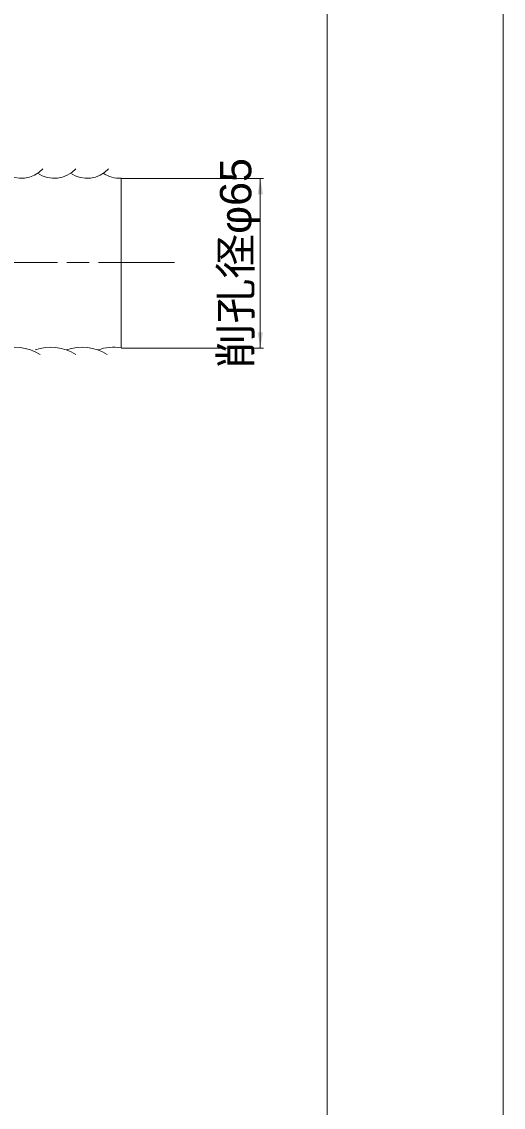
# Model space of a CAD drawing. Units: millimetres at full size, sheet at 1:2; details may follow other scales. Extents: x 2061 to 3743, y 1093 to 2281.
# Drawn here: x 3590.3 to 3742.5, y 1686.8 to 2029.7 of the extents above; entities that cross this region are included whole.
import ezdxf
from ezdxf.enums import TextEntityAlignment as Align

# ---------------------------------------------------------------- set-up
doc = ezdxf.new("R2010")
doc.units = ezdxf.units.MM
doc.header["$LTSCALE"] = 2
doc.linetypes.add('CHAIN', pattern=[18.5, 12, -1.5, 3.5, -1.5])
for name, color, linetype, lineweight in [('2 細い実線', 3, 'Continuous', 20), ('4中心線', 1, 'CHAIN', 15), ('6寸法線', 4, 'Continuous', 13), ('7 枠・タイトル', 7, 'Continuous', 13), ('Defpoints_2', 7, 'Continuous', 13)]:
    doc.layers.add(name, color=color, linetype=linetype, lineweight=lineweight)
doc.styles.add('ＭＳ Ｐゴシック', font='')
doc.styles.get('ＭＳ Ｐゴシック').set_extended_font_data('MS PGothic')

# ---------------------------------------------------------------- blocks, each defined once
blk = doc.blocks.new('filled_arrow')
at = {"color": 0, "linetype": 'Continuous', "lineweight": -2}
blk.add_solid([(7.5, 1.25), (0, 0), (7.5, -1.25)], dxfattribs=at)

msp = doc.modelspace()

# ---------------------------------------------------------------- linework, layer by layer
at = {"layer": '2 細い実線'}
msp.add_line((3621.735, 1926.68), (3621.736, 1980.266), dxfattribs=at)
for centre, radius, start, end in [((3590.114, 1989.619), 9.363, 236.29838, 317.16496), ((3600.504, 1989.619), 9.363, 236.29838, 317.16496), ((3610.894, 1989.619), 9.363, 236.29838, 317.16496), ((3621.284, 1989.618), 9.363, 236.29838, 272.76984), ((3588.162, 1911.927), 14.948, 58.00507, 109.39787), ((3599.473, 1911.927), 14.948, 58.00507, 109.39787), ((3609.403, 1911.927), 14.948, 58.00507, 109.39787), ((3619.333, 1911.926), 14.948, 80.74874, 109.39787)]:
    msp.add_arc(centre, radius, start, end, dxfattribs=at)
at = {"layer": '4中心線'}
msp.add_line((3638.571, 1953.678), (2273.989, 1953.678), dxfattribs=at)
at = {"layer": '6寸法線'}
for p, q in [((3621.8, 1980.197), (3666.699, 1980.197)), ((3665.699, 1980.197), (3665.699, 1926.611)), ((3621.797, 1926.611), (3666.699, 1926.611))]:
    msp.add_line(p, q, dxfattribs=at)
at = {"layer": '7 枠・タイトル'}
msp.add_line((3686.85, 2243.563), (3686.85, 1130.009), dxfattribs=at)
at = {"layer": 'Defpoints_2'}
msp.add_lwpolyline([(2060.502, 1092.787), (3742.502, 1092.787), (3742.502, 2280.787), (2060.502, 2280.787)], close=True, dxfattribs=at)

# ---------------------------------------------------------------- block references
at = {"layer": '6寸法線', "xscale": 0.667, "yscale": 0.667}
for p, rotation in [((3665.699, 1980.197), 270), ((3665.699, 1926.611), 90)]:
    msp.add_blockref('filled_arrow', p, dxfattribs=dict(at, rotation=rotation))

# ---------------------------------------------------------------- texts
at = {"layer": '6寸法線', "style": 'ＭＳ Ｐゴシック', "width": 1.05}
msp.add_text('削孔径φ65', height=9.897, rotation=90, dxfattribs=at).set_placement((3657.909, 1953.404), align=Align.MIDDLE_CENTER)

doc.saveas('drawing.dxf')
